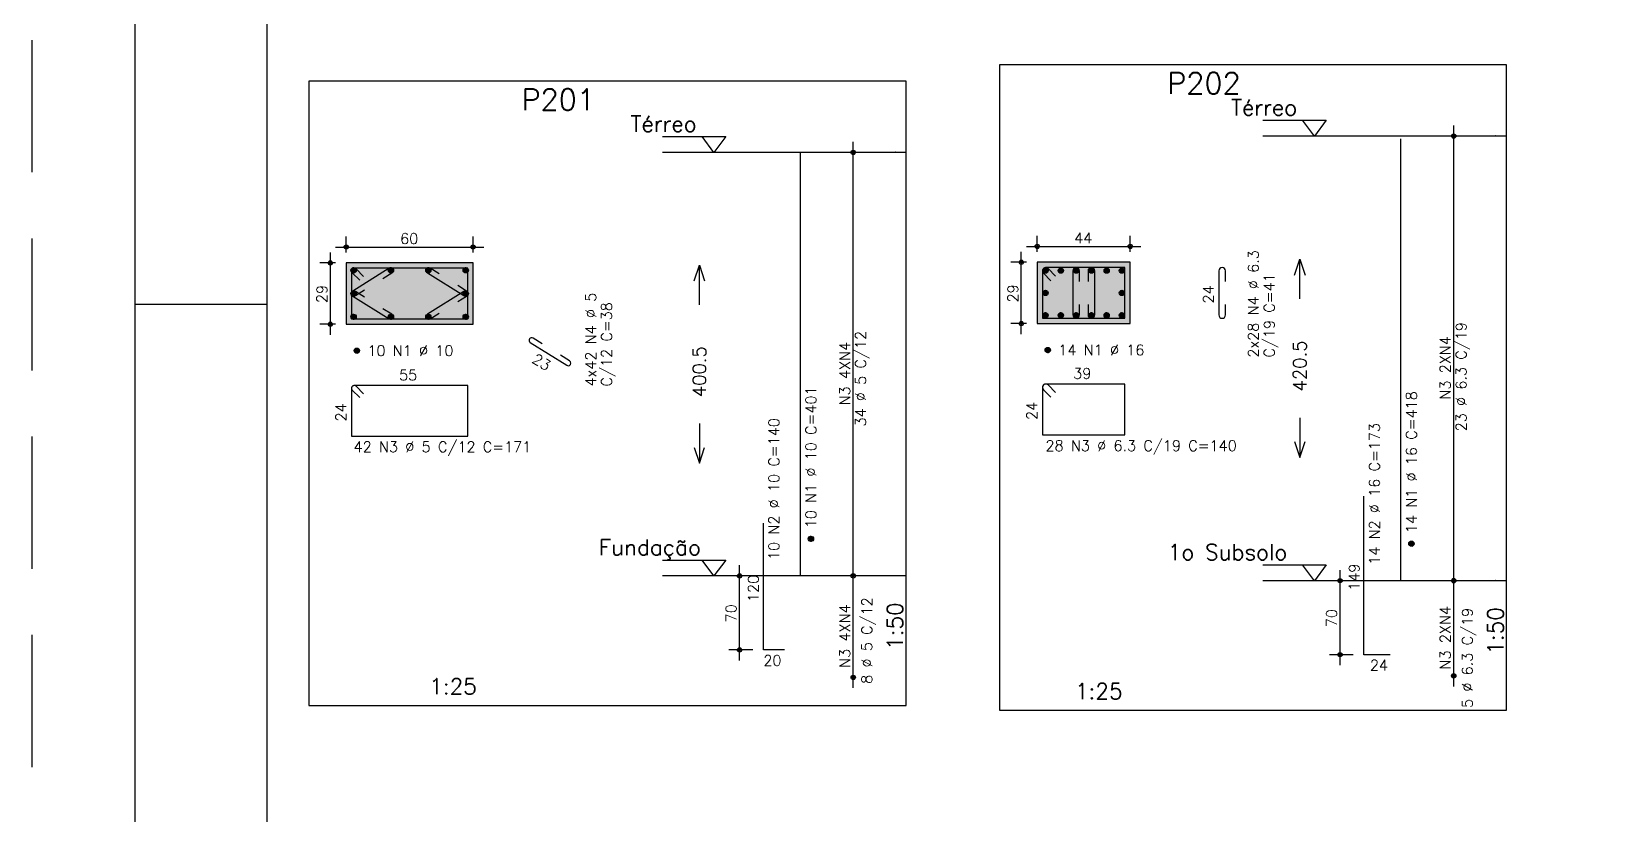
# Model space of a CAD drawing. Extents: x -1.9 to 86, y -1.2 to 61.3.
# Drawn here: x -1.95 to 28.01, y 20.41 to 35.22 of the extents above; entities that cross this region are included whole.
import ezdxf

# ---------------------------------------------------------------- set-up
doc = ezdxf.new("R2010")
doc.units = 0
doc.header["$MEASUREMENT"] = 0
doc.linetypes.add('ESTILO_TQS_0001', pattern=[0.45, 0.3, -0.15])
doc.linetypes.add('HIDDEN', pattern=[0.375, 0.25, -0.125])
doc.layers.get('0').update_dxf_attribs({"linetype": 'CONTINUOUS'})
doc.layers.get('Defpoints').update_dxf_attribs({"linetype": 'CONTINUOUS'})
for name, color, linetype in [('ARQ_FOLHA', 7, 'CONTINUOUS'), ('PENA_01', 1, 'CONTINUOUS'), ('PENA_02', 2, 'CONTINUOUS'), ('PENA_03', 3, 'CONTINUOUS'), ('PENA_04', 4, 'CONTINUOUS'), ('PENA_05', 5, 'CONTINUOUS'), ('PENA_06', 6, 'CONTINUOUS'), ('PENA_10', 253, 'CONTINUOUS')]:
    doc.layers.add(name, color=color, linetype=linetype)
doc.styles.get("Standard").update_dxf_attribs({"font": 'ROMANS.SHX'})

# ---------------------------------------------------------------- blocks, each defined once
blk = doc.blocks.new('FOLHA A1 - 841 X 594')
at = {"layer": 'ARQ_FOLHA', "color": 1}
blk.add_line((-816, 297), (-841, 297), dxfattribs=at)
for points in [[(-841, 0), (0, 0), (0, 594), (-841, 594)], [(-816, 10), (-10, 10), (-10, 584), (-816, 584)]]:
    blk.add_lwpolyline(points, close=True, dxfattribs=at)
at = {"layer": 'Defpoints', "color": 8, "linetype": 'HIDDEN', "ltscale": 100}
blk.add_lwpolyline([(-860.5, 609.5), (-860.5, -15.5), (19.5, -15.5), (19.5, 609.5)], close=True, dxfattribs=at)
blk = doc.blocks.new('*U23')
blk.add_blockref('FOLHA A1 - 841 X 594', (0, 0))

msp = doc.modelspace()

# ---------------------------------------------------------------- linework, layer by layer
at = {"layer": 'PENA_01', "linetype": 'Continuous'}
for p, q in [((24.949, 24.631), (24.949, 33.441)), ((13.59, 24.722), (13.59, 33.132)), ((4, 31.042), (4, 31.342)), ((6.4, 31.042), (6.4, 31.342)), ((17.07, 31.054), (17.07, 31.354)), ((18.83, 31.054), (18.83, 31.354)), ((3.7, 29.482), (3.7, 31.042)), ((3.8, 31.142), (6.6, 31.142)), ((16.77, 29.494), (16.77, 31.054)), ((16.87, 31.154), (19.03, 31.154)), ((3.8, 30.842), (3.5, 30.842)), ((16.87, 30.854), (16.57, 30.854)), ((3.8, 29.682), (3.5, 29.682)), ((16.87, 29.694), (16.57, 29.694)), ((11.69, 24.922), (11.24, 24.922)), ((11.44, 23.322), (11.44, 25.122)), ((13.59, 22.802), (13.59, 25.122)), ((22.799, 23.231), (22.799, 25.031)), ((24.949, 22.831), (24.949, 25.031)), ((23.049, 24.831), (22.599, 24.831)), ((11.69, 23.522), (11.24, 23.522)), ((23.049, 23.431), (22.599, 23.431))]:
    msp.add_line(p, q, dxfattribs=at)
at = {"layer": 'PENA_01', "linetype": 'ESTILO_TQS_0001'}
for points in [[(4, 29.682), (6.4, 29.682), (6.4, 30.842), (4, 30.842), (4, 29.682)], [(17.07, 29.694), (18.83, 29.694), (18.83, 30.854), (17.07, 30.854), (17.07, 29.694)]]:
    msp.add_lwpolyline(points, dxfattribs=at)
at = {"layer": 'PENA_02', "linetype": 'Continuous'}
for points in [[(21.939, 30.611), (22.039, 30.911), (22.139, 30.611)], [(22.039, 30.161), (22.039, 30.911)], [(10.58, 30.502), (10.68, 30.802), (10.78, 30.502)], [(10.68, 30.052), (10.68, 30.802)], [(22.039, 27.911), (22.039, 27.161)], [(10.68, 27.802), (10.68, 27.052)], [(10.58, 27.352), (10.68, 27.052), (10.78, 27.352)], [(21.939, 27.461), (22.039, 27.161), (22.139, 27.461)]]:
    msp.add_lwpolyline(points, dxfattribs=at)
for centre, radius in [((24.949, 33.241), 0.0416), ((24.949, 33.241), 0.0208), ((13.59, 32.932), 0.0416), ((13.59, 32.932), 0.0208), ((4, 31.142), 0.04), ((4, 31.142), 0.02), ((6.4, 31.142), 0.04), ((6.4, 31.142), 0.02), ((17.07, 31.154), 0.04), ((17.07, 31.154), 0.02), ((18.83, 31.154), 0.04), ((18.83, 31.154), 0.02), ((3.7, 30.842), 0.04), ((3.7, 30.842), 0.02), ((16.77, 30.854), 0.04), ((16.77, 30.854), 0.02), ((3.7, 29.682), 0.04), ((3.7, 29.682), 0.02), ((16.77, 29.694), 0.04), ((16.77, 29.694), 0.02), ((11.44, 24.922), 0.04), ((11.44, 24.922), 0.02), ((13.59, 24.922), 0.0416), ((13.59, 24.922), 0.0416), ((13.59, 24.922), 0.0208), ((13.59, 24.922), 0.0208), ((22.799, 24.831), 0.04), ((24.949, 24.831), 0.0416), ((24.949, 24.831), 0.0416), ((22.799, 24.831), 0.02), ((24.949, 24.831), 0.0208), ((24.949, 24.831), 0.0208), ((11.44, 23.522), 0.04), ((11.44, 23.522), 0.02), ((22.799, 23.431), 0.04), ((22.799, 23.431), 0.02), ((24.949, 23.031), 0.0416), ((13.59, 23.002), 0.0416), ((13.59, 23.002), 0.0208), ((24.949, 23.031), 0.0208)]:
    msp.add_circle(centre, radius, dxfattribs=at)
at = {"layer": 'PENA_03', "linetype": 'Continuous'}
for p, q in [((24.949, 33.241), (24.949, 33.241)), ((13.59, 32.932), (13.59, 32.932)), ((4, 30.842), (4, 30.842)), ((4, 30.842), (4, 30.842)), ((4.09, 30.695), (4.147, 30.752)), ((4.09, 30.71), (4.133, 30.752)), ((4.093, 30.684), (4.158, 30.749)), ((4.098, 30.675), (4.167, 30.744)), ((4.104, 30.667), (4.175, 30.738)), ((4.112, 30.661), (4.181, 30.73)), ((4.121, 30.656), (4.186, 30.721)), ((4.133, 30.653), (4.189, 30.71)), ((4.147, 30.653), (4.189, 30.695)), ((4.797, 30.695), (4.853, 30.752)), ((4.797, 30.71), (4.839, 30.752)), ((4.8, 30.684), (4.865, 30.749)), ((4.805, 30.675), (4.874, 30.744)), ((4.811, 30.667), (4.882, 30.738)), ((4.819, 30.661), (4.888, 30.73)), ((4.828, 30.656), (4.893, 30.721)), ((4.839, 30.653), (4.896, 30.71)), ((4.854, 30.653), (4.896, 30.695)), ((5.503, 30.695), (5.56, 30.752)), ((5.503, 30.71), (5.546, 30.752)), ((5.506, 30.684), (5.571, 30.749)), ((5.511, 30.675), (5.58, 30.744)), ((5.517, 30.667), (5.588, 30.738)), ((5.525, 30.661), (5.595, 30.73)), ((5.535, 30.656), (5.599, 30.721)), ((5.546, 30.653), (5.602, 30.71)), ((5.56, 30.653), (5.602, 30.695)), ((6.21, 30.695), (6.267, 30.752)), ((6.21, 30.71), (6.253, 30.752)), ((6.213, 30.684), (6.278, 30.749)), ((6.218, 30.675), (6.287, 30.744)), ((6.224, 30.667), (6.295, 30.738)), ((6.232, 30.661), (6.301, 30.73)), ((6.241, 30.656), (6.306, 30.721)), ((6.253, 30.653), (6.309, 30.71)), ((6.267, 30.653), (6.309, 30.695)), ((6.4, 30.842), (6.4, 30.842)), ((17.07, 30.854), (17.07, 30.854)), ((17.07, 30.854), (17.07, 30.854)), ((17.178, 30.69), (17.234, 30.746)), ((17.178, 30.704), (17.22, 30.746)), ((17.181, 30.678), (17.246, 30.743)), ((17.186, 30.669), (17.255, 30.738)), ((17.192, 30.661), (17.263, 30.732)), ((17.2, 30.655), (17.269, 30.724)), ((17.209, 30.65), (17.274, 30.715)), ((17.22, 30.647), (17.277, 30.704)), ((17.235, 30.647), (17.277, 30.69)), ((17.467, 30.69), (17.524, 30.746)), ((17.467, 30.704), (17.509, 30.746)), ((17.47, 30.678), (17.535, 30.743)), ((17.475, 30.669), (17.544, 30.738)), ((17.481, 30.661), (17.552, 30.732)), ((17.489, 30.655), (17.558, 30.724)), ((17.498, 30.65), (17.563, 30.715)), ((17.509, 30.647), (17.566, 30.704)), ((17.524, 30.647), (17.566, 30.69)), ((17.756, 30.69), (17.813, 30.746)), ((17.756, 30.704), (17.799, 30.746)), ((17.759, 30.678), (17.824, 30.743)), ((17.764, 30.669), (17.833, 30.738)), ((17.77, 30.661), (17.841, 30.732)), ((17.778, 30.655), (17.847, 30.724)), ((17.787, 30.65), (17.852, 30.715)), ((17.799, 30.647), (17.855, 30.704)), ((17.813, 30.647), (17.855, 30.69)), ((18.045, 30.69), (18.102, 30.746)), ((18.045, 30.704), (18.088, 30.746)), ((18.048, 30.678), (18.113, 30.743)), ((18.053, 30.669), (18.122, 30.738)), ((18.059, 30.661), (18.13, 30.732)), ((18.067, 30.655), (18.137, 30.724)), ((18.077, 30.65), (18.141, 30.715)), ((18.088, 30.647), (18.144, 30.704)), ((18.102, 30.647), (18.144, 30.69)), ((18.334, 30.69), (18.391, 30.746)), ((18.334, 30.704), (18.377, 30.746)), ((18.337, 30.678), (18.402, 30.743)), ((18.342, 30.669), (18.411, 30.738)), ((18.349, 30.661), (18.419, 30.732)), ((18.356, 30.655), (18.426, 30.724)), ((18.366, 30.65), (18.43, 30.715)), ((18.377, 30.647), (18.433, 30.704)), ((18.391, 30.647), (18.433, 30.69)), ((18.624, 30.69), (18.68, 30.746)), ((18.624, 30.704), (18.666, 30.746)), ((18.627, 30.678), (18.691, 30.743)), ((18.631, 30.669), (18.701, 30.738)), ((18.638, 30.661), (18.708, 30.732)), ((18.645, 30.655), (18.715, 30.724)), ((18.655, 30.65), (18.72, 30.715)), ((18.666, 30.647), (18.723, 30.704)), ((18.68, 30.647), (18.723, 30.69)), ((18.83, 30.854), (18.83, 30.854)), ((4.09, 30.255), (4.147, 30.312)), ((4.09, 30.27), (4.133, 30.312)), ((4.093, 30.244), (4.158, 30.309)), ((4.098, 30.235), (4.167, 30.304)), ((4.104, 30.227), (4.175, 30.298)), ((4.112, 30.221), (4.181, 30.29)), ((4.121, 30.216), (4.186, 30.281)), ((4.133, 30.213), (4.189, 30.27)), ((4.147, 30.213), (4.189, 30.255)), ((6.21, 30.255), (6.267, 30.312)), ((6.21, 30.27), (6.253, 30.312)), ((6.213, 30.244), (6.278, 30.309)), ((6.218, 30.235), (6.287, 30.304)), ((6.224, 30.227), (6.295, 30.298)), ((6.232, 30.221), (6.301, 30.29)), ((6.241, 30.216), (6.306, 30.281)), ((6.253, 30.213), (6.309, 30.27)), ((6.267, 30.213), (6.309, 30.255)), ((17.178, 30.267), (17.234, 30.323)), ((17.178, 30.281), (17.22, 30.323)), ((17.181, 30.256), (17.246, 30.32)), ((17.186, 30.246), (17.255, 30.316)), ((17.192, 30.238), (17.263, 30.309)), ((17.2, 30.232), (17.269, 30.301)), ((17.209, 30.227), (17.274, 30.292)), ((17.22, 30.224), (17.277, 30.281)), ((17.235, 30.224), (17.277, 30.267)), ((18.624, 30.267), (18.68, 30.323)), ((18.624, 30.281), (18.666, 30.323)), ((18.627, 30.256), (18.691, 30.32)), ((18.631, 30.246), (18.701, 30.316)), ((18.638, 30.238), (18.708, 30.309)), ((18.645, 30.232), (18.715, 30.301)), ((18.655, 30.227), (18.72, 30.292)), ((18.666, 30.224), (18.723, 30.281)), ((18.68, 30.224), (18.723, 30.267)), ((4, 29.682), (4, 29.682)), ((4.09, 29.815), (4.147, 29.872)), ((4.09, 29.83), (4.133, 29.872)), ((4.093, 29.804), (4.158, 29.869)), ((4.098, 29.795), (4.167, 29.864)), ((4.104, 29.787), (4.175, 29.858)), ((4.112, 29.781), (4.181, 29.85)), ((4.121, 29.776), (4.186, 29.841)), ((4.133, 29.773), (4.189, 29.83)), ((4.147, 29.773), (4.189, 29.815)), ((4.797, 29.815), (4.853, 29.872)), ((4.797, 29.83), (4.839, 29.872)), ((4.8, 29.804), (4.865, 29.869)), ((4.805, 29.795), (4.874, 29.864)), ((4.811, 29.787), (4.882, 29.858)), ((4.819, 29.781), (4.888, 29.85)), ((4.828, 29.776), (4.893, 29.841)), ((4.839, 29.773), (4.896, 29.83)), ((4.854, 29.773), (4.896, 29.815)), ((5.503, 29.815), (5.56, 29.872)), ((5.503, 29.83), (5.546, 29.872)), ((5.506, 29.804), (5.571, 29.869)), ((5.511, 29.795), (5.58, 29.864)), ((5.517, 29.787), (5.588, 29.858)), ((5.525, 29.781), (5.595, 29.85)), ((5.535, 29.776), (5.599, 29.841)), ((5.546, 29.773), (5.602, 29.83)), ((5.56, 29.773), (5.602, 29.815)), ((6.21, 29.815), (6.267, 29.872)), ((6.21, 29.83), (6.253, 29.872)), ((6.213, 29.804), (6.278, 29.869)), ((6.218, 29.795), (6.287, 29.864)), ((6.224, 29.787), (6.295, 29.858)), ((6.232, 29.781), (6.301, 29.85)), ((6.241, 29.776), (6.306, 29.841)), ((6.253, 29.773), (6.309, 29.83)), ((6.267, 29.773), (6.309, 29.815)), ((17.07, 29.694), (17.07, 29.694)), ((17.178, 29.844), (17.234, 29.901)), ((17.178, 29.858), (17.22, 29.901)), ((17.181, 29.833), (17.246, 29.898)), ((17.186, 29.823), (17.255, 29.893)), ((17.192, 29.816), (17.263, 29.886)), ((17.2, 29.809), (17.269, 29.879)), ((17.209, 29.805), (17.274, 29.869)), ((17.22, 29.802), (17.277, 29.858)), ((17.235, 29.802), (17.277, 29.844)), ((17.467, 29.844), (17.524, 29.901)), ((17.467, 29.858), (17.509, 29.901)), ((17.47, 29.833), (17.535, 29.898)), ((17.475, 29.823), (17.544, 29.893)), ((17.481, 29.816), (17.552, 29.886)), ((17.489, 29.809), (17.558, 29.879)), ((17.498, 29.805), (17.563, 29.869)), ((17.509, 29.802), (17.566, 29.858)), ((17.524, 29.802), (17.566, 29.844)), ((17.756, 29.844), (17.813, 29.901)), ((17.756, 29.858), (17.799, 29.901)), ((17.759, 29.833), (17.824, 29.898)), ((17.764, 29.823), (17.833, 29.893)), ((17.77, 29.816), (17.841, 29.886)), ((17.778, 29.809), (17.847, 29.879)), ((17.787, 29.805), (17.852, 29.869)), ((17.799, 29.802), (17.855, 29.858)), ((17.813, 29.802), (17.855, 29.844)), ((18.045, 29.844), (18.102, 29.901)), ((18.045, 29.858), (18.088, 29.901)), ((18.048, 29.833), (18.113, 29.898)), ((18.053, 29.823), (18.122, 29.893)), ((18.059, 29.816), (18.13, 29.886)), ((18.067, 29.809), (18.137, 29.879)), ((18.077, 29.805), (18.141, 29.869)), ((18.088, 29.802), (18.144, 29.858)), ((18.102, 29.802), (18.144, 29.844)), ((18.334, 29.844), (18.391, 29.901)), ((18.334, 29.858), (18.377, 29.901)), ((18.337, 29.833), (18.402, 29.898)), ((18.342, 29.823), (18.411, 29.893)), ((18.349, 29.816), (18.419, 29.886)), ((18.356, 29.809), (18.426, 29.879)), ((18.366, 29.805), (18.43, 29.869)), ((18.377, 29.802), (18.433, 29.858)), ((18.391, 29.802), (18.433, 29.844)), ((18.624, 29.844), (18.68, 29.901)), ((18.624, 29.858), (18.666, 29.901)), ((18.627, 29.833), (18.691, 29.898)), ((18.631, 29.823), (18.701, 29.893)), ((18.638, 29.816), (18.708, 29.886)), ((18.645, 29.809), (18.715, 29.879)), ((18.655, 29.805), (18.72, 29.869)), ((18.666, 29.802), (18.723, 29.858)), ((18.68, 29.802), (18.723, 29.844)), ((4.15, 29.175), (4.207, 29.232)), ((4.15, 29.19), (4.193, 29.232)), ((4.153, 29.164), (4.218, 29.229)), ((4.158, 29.155), (4.227, 29.224)), ((4.164, 29.147), (4.235, 29.218)), ((4.172, 29.141), (4.241, 29.21)), ((4.181, 29.136), (4.246, 29.201)), ((4.193, 29.133), (4.249, 29.19)), ((4.207, 29.133), (4.249, 29.175)), ((17.221, 29.187), (17.277, 29.243)), ((17.221, 29.201), (17.263, 29.243)), ((17.224, 29.176), (17.289, 29.24)), ((17.229, 29.166), (17.298, 29.236)), ((17.235, 29.158), (17.306, 29.229)), ((17.243, 29.152), (17.312, 29.221)), ((17.252, 29.147), (17.317, 29.212)), ((17.263, 29.144), (17.32, 29.201)), ((17.277, 29.144), (17.32, 29.187)), ((12.74, 25.615), (12.797, 25.672)), ((12.74, 25.63), (12.783, 25.672)), ((12.743, 25.604), (12.808, 25.669)), ((12.748, 25.595), (12.817, 25.664)), ((12.754, 25.587), (12.825, 25.658)), ((12.762, 25.581), (12.831, 25.65)), ((12.771, 25.576), (12.836, 25.641)), ((12.783, 25.573), (12.839, 25.63)), ((12.797, 25.573), (12.839, 25.615)), ((24.1, 25.524), (24.156, 25.581)), ((24.1, 25.538), (24.142, 25.581)), ((24.103, 25.513), (24.168, 25.578)), ((24.108, 25.503), (24.177, 25.573)), ((24.114, 25.496), (24.185, 25.566)), ((24.122, 25.489), (24.191, 25.559)), ((24.131, 25.485), (24.196, 25.549)), ((24.142, 25.482), (24.199, 25.538)), ((24.156, 25.482), (24.199, 25.524)), ((11.89, 24.922), (11.89, 24.922)), ((13.59, 24.922), (13.59, 24.922)), ((13.59, 24.922), (13.59, 24.922)), ((23.249, 24.831), (23.249, 24.831)), ((24.949, 24.831), (24.949, 24.831)), ((24.949, 24.831), (24.949, 24.831)), ((11.89, 23.522), (11.89, 23.522)), ((23.249, 23.431), (23.249, 23.431)), ((13.59, 23.002), (13.59, 23.002)), ((24.949, 23.031), (24.949, 23.031))]:
    msp.add_line(p, q, dxfattribs=at)
for points in [[(16.36, 22.381), (25.949, 22.381), (25.949, 34.591), (16.36, 34.591), (16.36, 22.381)], [(3.29, 22.472), (14.59, 22.472), (14.59, 34.282), (3.29, 34.282), (3.29, 22.472)], [(21.339, 33.541), (22.539, 33.541), (22.314, 33.241), (22.089, 33.541)], [(9.98, 33.232), (11.18, 33.232), (10.955, 32.932), (10.73, 33.232)], [(25.949, 33.241), (21.339, 33.241)], [(14.59, 32.932), (9.98, 32.932)], [(4, 29.682), (6.4, 29.682), (6.4, 30.842), (4, 30.842), (4, 29.682)], [(17.07, 29.694), (18.83, 29.694), (18.83, 30.854), (17.07, 30.854), (17.07, 29.694)], [(9.98, 25.222), (11.18, 25.222), (10.955, 24.922), (10.73, 25.222)], [(14.59, 24.922), (9.98, 24.922)], [(21.339, 25.131), (22.539, 25.131), (22.314, 24.831), (22.089, 25.131)], [(25.949, 24.831), (21.339, 24.831)]]:
    msp.add_lwpolyline(points, dxfattribs=at)
for centre in [(4.14, 30.702), (4.846, 30.702), (5.553, 30.702), (6.26, 30.702), (17.227, 30.697), (17.517, 30.697), (17.806, 30.697), (18.095, 30.697), (18.384, 30.697), (18.673, 30.697), (4.14, 30.262), (6.26, 30.262), (17.227, 30.274), (18.673, 30.274), (4.14, 29.822), (4.846, 29.822), (5.553, 29.822), (6.26, 29.822), (17.227, 29.851), (17.517, 29.851), (17.806, 29.851), (18.095, 29.851), (18.384, 29.851), (18.673, 29.851), (4.2, 29.182), (17.27, 29.194), (12.79, 25.622), (24.149, 25.531)]:
    msp.add_circle(centre, 0.05, dxfattribs=at)
for points in [[(4.19, 30.702), (4.115, 30.746), (4.093, 30.72)], [(4.19, 30.702), (4.093, 30.72), (4.093, 30.685)], [(4.19, 30.702), (4.093, 30.685), (4.115, 30.659)], [(4.19, 30.702), (4.148, 30.752), (4.115, 30.746)], [(4.19, 30.702), (4.115, 30.659), (4.148, 30.653)], [(4.19, 30.702), (4.178, 30.735), (4.148, 30.752)], [(4.19, 30.702), (4.148, 30.653), (4.178, 30.67)], [(4.19, 30.702), (4.178, 30.67), (4.19, 30.702)], [(4.896, 30.702), (4.821, 30.746), (4.799, 30.72)], [(4.896, 30.702), (4.799, 30.72), (4.799, 30.685)], [(4.896, 30.702), (4.799, 30.685), (4.821, 30.659)], [(4.896, 30.702), (4.855, 30.752), (4.821, 30.746)], [(4.896, 30.702), (4.821, 30.659), (4.855, 30.653)], [(4.896, 30.702), (4.885, 30.735), (4.855, 30.752)], [(4.896, 30.702), (4.855, 30.653), (4.885, 30.67)], [(4.896, 30.702), (4.885, 30.67), (4.896, 30.702)], [(5.603, 30.702), (5.528, 30.746), (5.506, 30.72)], [(5.603, 30.702), (5.506, 30.72), (5.506, 30.685)], [(5.603, 30.702), (5.506, 30.685), (5.528, 30.659)], [(5.603, 30.702), (5.561, 30.752), (5.528, 30.746)], [(5.603, 30.702), (5.528, 30.659), (5.561, 30.653)], [(5.603, 30.702), (5.591, 30.735), (5.561, 30.752)], [(5.603, 30.702), (5.561, 30.653), (5.591, 30.67)], [(5.603, 30.702), (5.591, 30.67), (5.603, 30.702)], [(6.31, 30.702), (6.235, 30.746), (6.213, 30.72)], [(6.31, 30.702), (6.213, 30.72), (6.213, 30.685)], [(6.31, 30.702), (6.213, 30.685), (6.235, 30.659)], [(6.31, 30.702), (6.268, 30.752), (6.235, 30.746)], [(6.31, 30.702), (6.235, 30.659), (6.268, 30.653)], [(6.31, 30.702), (6.298, 30.735), (6.268, 30.752)], [(6.31, 30.702), (6.268, 30.653), (6.298, 30.67)], [(6.31, 30.702), (6.298, 30.67), (6.31, 30.702)], [(17.277, 30.697), (17.202, 30.74), (17.18, 30.714)], [(17.277, 30.697), (17.18, 30.714), (17.18, 30.68)], [(17.277, 30.697), (17.18, 30.68), (17.202, 30.653)], [(17.277, 30.697), (17.236, 30.746), (17.202, 30.74)], [(17.277, 30.697), (17.202, 30.653), (17.236, 30.647)], [(17.277, 30.697), (17.266, 30.729), (17.236, 30.746)], [(17.277, 30.697), (17.236, 30.647), (17.266, 30.664)], [(17.277, 30.697), (17.266, 30.664), (17.277, 30.697)], [(17.567, 30.697), (17.492, 30.74), (17.47, 30.714)], [(17.567, 30.697), (17.47, 30.714), (17.47, 30.68)], [(17.567, 30.697), (17.47, 30.68), (17.492, 30.653)], [(17.567, 30.697), (17.525, 30.746), (17.492, 30.74)], [(17.567, 30.697), (17.492, 30.653), (17.525, 30.647)], [(17.567, 30.697), (17.555, 30.729), (17.525, 30.746)], [(17.567, 30.697), (17.525, 30.647), (17.555, 30.664)], [(17.567, 30.697), (17.555, 30.664), (17.567, 30.697)], [(17.856, 30.697), (17.781, 30.74), (17.759, 30.714)], [(17.856, 30.697), (17.759, 30.714), (17.759, 30.68)], [(17.856, 30.697), (17.759, 30.68), (17.781, 30.653)], [(17.856, 30.697), (17.814, 30.746), (17.781, 30.74)], [(17.856, 30.697), (17.781, 30.653), (17.814, 30.647)], [(17.856, 30.697), (17.844, 30.729), (17.814, 30.746)], [(17.856, 30.697), (17.814, 30.647), (17.844, 30.664)], [(17.856, 30.697), (17.844, 30.664), (17.856, 30.697)], [(18.145, 30.697), (18.07, 30.74), (18.048, 30.714)], [(18.145, 30.697), (18.048, 30.714), (18.048, 30.68)], [(18.145, 30.697), (18.048, 30.68), (18.07, 30.653)], [(18.145, 30.697), (18.103, 30.746), (18.07, 30.74)], [(18.145, 30.697), (18.07, 30.653), (18.103, 30.647)], [(18.145, 30.697), (18.133, 30.729), (18.103, 30.746)], [(18.145, 30.697), (18.103, 30.647), (18.133, 30.664)], [(18.145, 30.697), (18.133, 30.664), (18.145, 30.697)], [(18.434, 30.697), (18.359, 30.74), (18.337, 30.714)], [(18.434, 30.697), (18.337, 30.714), (18.337, 30.68)], [(18.434, 30.697), (18.337, 30.68), (18.359, 30.653)], [(18.434, 30.697), (18.393, 30.746), (18.359, 30.74)], [(18.434, 30.697), (18.359, 30.653), (18.393, 30.647)], [(18.434, 30.697), (18.422, 30.729), (18.393, 30.746)], [(18.434, 30.697), (18.393, 30.647), (18.422, 30.664)], [(18.434, 30.697), (18.422, 30.664), (18.434, 30.697)], [(18.723, 30.697), (18.648, 30.74), (18.626, 30.714)], [(18.723, 30.697), (18.626, 30.714), (18.626, 30.68)], [(18.723, 30.697), (18.626, 30.68), (18.648, 30.653)], [(18.723, 30.697), (18.682, 30.746), (18.648, 30.74)], [(18.723, 30.697), (18.648, 30.653), (18.682, 30.647)], [(18.723, 30.697), (18.711, 30.729), (18.682, 30.746)], [(18.723, 30.697), (18.682, 30.647), (18.711, 30.664)], [(18.723, 30.697), (18.711, 30.664), (18.723, 30.697)], [(4.19, 30.262), (4.115, 30.306), (4.093, 30.28)], [(4.19, 30.262), (4.093, 30.28), (4.093, 30.245)], [(4.19, 30.262), (4.093, 30.245), (4.115, 30.219)], [(4.19, 30.262), (4.148, 30.312), (4.115, 30.306)], [(4.19, 30.262), (4.115, 30.219), (4.148, 30.213)], [(4.19, 30.262), (4.178, 30.295), (4.148, 30.312)], [(4.19, 30.262), (4.148, 30.213), (4.178, 30.23)], [(4.19, 30.262), (4.178, 30.23), (4.19, 30.262)], [(6.31, 30.262), (6.235, 30.306), (6.213, 30.28)], [(6.31, 30.262), (6.213, 30.28), (6.213, 30.245)], [(6.31, 30.262), (6.213, 30.245), (6.235, 30.219)], [(6.31, 30.262), (6.268, 30.312), (6.235, 30.306)], [(6.31, 30.262), (6.235, 30.219), (6.268, 30.213)], [(6.31, 30.262), (6.298, 30.295), (6.268, 30.312)], [(6.31, 30.262), (6.268, 30.213), (6.298, 30.23)], [(6.31, 30.262), (6.298, 30.23), (6.31, 30.262)], [(17.277, 30.274), (17.202, 30.317), (17.18, 30.291)], [(17.277, 30.274), (17.18, 30.291), (17.18, 30.257)], [(17.277, 30.274), (17.18, 30.257), (17.202, 30.231)], [(17.277, 30.274), (17.236, 30.323), (17.202, 30.317)], [(17.277, 30.274), (17.202, 30.231), (17.236, 30.225)], [(17.277, 30.274), (17.266, 30.306), (17.236, 30.323)], [(17.277, 30.274), (17.236, 30.225), (17.266, 30.242)], [(17.277, 30.274), (17.266, 30.242), (17.277, 30.274)], [(18.723, 30.274), (18.648, 30.317), (18.626, 30.291)], [(18.723, 30.274), (18.626, 30.291), (18.626, 30.257)], [(18.723, 30.274), (18.626, 30.257), (18.648, 30.231)], [(18.723, 30.274), (18.682, 30.323), (18.648, 30.317)], [(18.723, 30.274), (18.648, 30.231), (18.682, 30.225)], [(18.723, 30.274), (18.711, 30.306), (18.682, 30.323)], [(18.723, 30.274), (18.682, 30.225), (18.711, 30.242)], [(18.723, 30.274), (18.711, 30.242), (18.723, 30.274)], [(4.19, 29.822), (4.115, 29.866), (4.093, 29.84)], [(4.19, 29.822), (4.093, 29.84), (4.093, 29.805)], [(4.19, 29.822), (4.093, 29.805), (4.115, 29.779)], [(4.19, 29.822), (4.148, 29.872), (4.115, 29.866)], [(4.19, 29.822), (4.115, 29.779), (4.148, 29.773)], [(4.19, 29.822), (4.178, 29.855), (4.148, 29.872)], [(4.19, 29.822), (4.148, 29.773), (4.178, 29.79)], [(4.19, 29.822), (4.178, 29.79), (4.19, 29.822)], [(4.896, 29.822), (4.821, 29.866), (4.799, 29.84)], [(4.896, 29.822), (4.799, 29.84), (4.799, 29.805)], [(4.896, 29.822), (4.799, 29.805), (4.821, 29.779)], [(4.896, 29.822), (4.855, 29.872), (4.821, 29.866)], [(4.896, 29.822), (4.821, 29.779), (4.855, 29.773)], [(4.896, 29.822), (4.885, 29.855), (4.855, 29.872)], [(4.896, 29.822), (4.855, 29.773), (4.885, 29.79)], [(4.896, 29.822), (4.885, 29.79), (4.896, 29.822)], [(5.603, 29.822), (5.528, 29.866), (5.506, 29.84)], [(5.603, 29.822), (5.506, 29.84), (5.506, 29.805)], [(5.603, 29.822), (5.506, 29.805), (5.528, 29.779)], [(5.603, 29.822), (5.561, 29.872), (5.528, 29.866)], [(5.603, 29.822), (5.528, 29.779), (5.561, 29.773)], [(5.603, 29.822), (5.591, 29.855), (5.561, 29.872)], [(5.603, 29.822), (5.561, 29.773), (5.591, 29.79)], [(5.603, 29.822), (5.591, 29.79), (5.603, 29.822)], [(6.31, 29.822), (6.235, 29.866), (6.213, 29.84)], [(6.31, 29.822), (6.213, 29.84), (6.213, 29.805)], [(6.31, 29.822), (6.213, 29.805), (6.235, 29.779)], [(6.31, 29.822), (6.268, 29.872), (6.235, 29.866)], [(6.31, 29.822), (6.235, 29.779), (6.268, 29.773)], [(6.31, 29.822), (6.298, 29.855), (6.268, 29.872)], [(6.31, 29.822), (6.268, 29.773), (6.298, 29.79)], [(6.31, 29.822), (6.298, 29.79), (6.31, 29.822)], [(17.277, 29.851), (17.202, 29.894), (17.18, 29.868)], [(17.277, 29.851), (17.18, 29.868), (17.18, 29.834)], [(17.277, 29.851), (17.18, 29.834), (17.202, 29.808)], [(17.277, 29.851), (17.236, 29.9), (17.202, 29.894)], [(17.277, 29.851), (17.202, 29.808), (17.236, 29.802)], [(17.277, 29.851), (17.266, 29.883), (17.236, 29.9)], [(17.277, 29.851), (17.236, 29.802), (17.266, 29.819)], [(17.277, 29.851), (17.266, 29.819), (17.277, 29.851)], [(17.567, 29.851), (17.492, 29.894), (17.47, 29.868)], [(17.567, 29.851), (17.47, 29.868), (17.47, 29.834)], [(17.567, 29.851), (17.47, 29.834), (17.492, 29.808)], [(17.567, 29.851), (17.525, 29.9), (17.492, 29.894)], [(17.567, 29.851), (17.492, 29.808), (17.525, 29.802)], [(17.567, 29.851), (17.555, 29.883), (17.525, 29.9)], [(17.567, 29.851), (17.525, 29.802), (17.555, 29.819)], [(17.567, 29.851), (17.555, 29.819), (17.567, 29.851)], [(17.856, 29.851), (17.781, 29.894), (17.759, 29.868)], [(17.856, 29.851), (17.759, 29.868), (17.759, 29.834)], [(17.856, 29.851), (17.759, 29.834), (17.781, 29.808)], [(17.856, 29.851), (17.814, 29.9), (17.781, 29.894)], [(17.856, 29.851), (17.781, 29.808), (17.814, 29.802)], [(17.856, 29.851), (17.844, 29.883), (17.814, 29.9)], [(17.856, 29.851), (17.814, 29.802), (17.844, 29.819)], [(17.856, 29.851), (17.844, 29.819), (17.856, 29.851)], [(18.145, 29.851), (18.07, 29.894), (18.048, 29.868)], [(18.145, 29.851), (18.048, 29.868), (18.048, 29.834)], [(18.145, 29.851), (18.048, 29.834), (18.07, 29.808)], [(18.145, 29.851), (18.103, 29.9), (18.07, 29.894)], [(18.145, 29.851), (18.07, 29.808), (18.103, 29.802)], [(18.145, 29.851), (18.133, 29.883), (18.103, 29.9)], [(18.145, 29.851), (18.103, 29.802), (18.133, 29.819)], [(18.145, 29.851), (18.133, 29.819), (18.145, 29.851)], [(18.434, 29.851), (18.359, 29.894), (18.337, 29.868)], [(18.434, 29.851), (18.337, 29.868), (18.337, 29.834)], [(18.434, 29.851), (18.337, 29.834), (18.359, 29.808)], [(18.434, 29.851), (18.393, 29.9), (18.359, 29.894)], [(18.434, 29.851), (18.359, 29.808), (18.393, 29.802)], [(18.434, 29.851), (18.422, 29.883), (18.393, 29.9)], [(18.434, 29.851), (18.393, 29.802), (18.422, 29.819)], [(18.434, 29.851), (18.422, 29.819), (18.434, 29.851)], [(18.723, 29.851), (18.648, 29.894), (18.626, 29.868)], [(18.723, 29.851), (18.626, 29.868), (18.626, 29.834)], [(18.723, 29.851), (18.626, 29.834), (18.648, 29.808)], [(18.723, 29.851), (18.682, 29.9), (18.648, 29.894)], [(18.723, 29.851), (18.648, 29.808), (18.682, 29.802)], [(18.723, 29.851), (18.711, 29.883), (18.682, 29.9)], [(18.723, 29.851), (18.682, 29.802), (18.711, 29.819)], [(18.723, 29.851), (18.711, 29.819), (18.723, 29.851)], [(4.25, 29.182), (4.175, 29.226), (4.153, 29.2)], [(4.25, 29.182), (4.153, 29.2), (4.153, 29.165)], [(4.25, 29.182), (4.153, 29.165), (4.175, 29.139)], [(4.25, 29.182), (4.208, 29.232), (4.175, 29.226)], [(4.25, 29.182), (4.175, 29.139), (4.208, 29.133)], [(4.25, 29.182), (4.238, 29.215), (4.208, 29.232)], [(4.25, 29.182), (4.208, 29.133), (4.238, 29.15)], [(4.25, 29.182), (4.238, 29.15), (4.25, 29.182)], [(17.32, 29.194), (17.245, 29.237), (17.223, 29.211)], [(17.32, 29.194), (17.223, 29.211), (17.223, 29.177)], [(17.32, 29.194), (17.223, 29.177), (17.245, 29.151)], [(17.32, 29.194), (17.279, 29.243), (17.245, 29.237)], [(17.32, 29.194), (17.245, 29.151), (17.279, 29.145)], [(17.32, 29.194), (17.309, 29.226), (17.279, 29.243)], [(17.32, 29.194), (17.279, 29.145), (17.309, 29.162)], [(17.32, 29.194), (17.309, 29.162), (17.32, 29.194)], [(12.84, 25.622), (12.765, 25.666), (12.743, 25.64)], [(12.84, 25.622), (12.743, 25.64), (12.743, 25.605)], [(12.84, 25.622), (12.743, 25.605), (12.765, 25.579)], [(12.84, 25.622), (12.798, 25.672), (12.765, 25.666)], [(12.84, 25.622), (12.765, 25.579), (12.798, 25.573)], [(12.84, 25.622), (12.828, 25.655), (12.798, 25.672)], [(12.84, 25.622), (12.798, 25.573), (12.828, 25.59)], [(12.84, 25.622), (12.828, 25.59), (12.84, 25.622)], [(24.199, 25.531), (24.124, 25.574), (24.102, 25.548)], [(24.199, 25.531), (24.102, 25.548), (24.102, 25.514)], [(24.199, 25.531), (24.102, 25.514), (24.124, 25.488)], [(24.199, 25.531), (24.158, 25.58), (24.124, 25.574)], [(24.199, 25.531), (24.124, 25.488), (24.158, 25.482)], [(24.199, 25.531), (24.188, 25.563), (24.158, 25.58)], [(24.199, 25.531), (24.158, 25.482), (24.188, 25.499)], [(24.199, 25.531), (24.188, 25.499), (24.199, 25.531)]]:
    msp.add_solid(points, dxfattribs=at)
at = {"layer": 'PENA_04', "linetype": 'Continuous'}
for p, q in [((4.1, 30.692), (4.1, 29.782)), ((4.114, 30.657), (4.256, 30.516)), ((4.811, 30.74), (4.122, 30.31)), ((6.3, 30.742), (4.15, 30.742)), ((4.326, 30.586), (4.185, 30.728)), ((4.695, 30.549), (4.864, 30.655)), ((5.535, 30.655), (6.225, 30.225)), ((5.758, 30.634), (5.588, 30.74)), ((6.3, 29.782), (6.3, 30.742)), ((17.17, 30.691), (17.17, 29.794)), ((17.189, 30.646), (17.33, 30.505)), ((18.73, 30.754), (17.233, 30.754)), ((17.419, 30.594), (17.278, 30.735)), ((17.743, 30.691), (17.743, 29.857)), ((17.869, 30.491), (17.869, 30.691)), ((18.032, 30.691), (18.032, 30.491)), ((18.158, 29.857), (18.158, 30.691)), ((18.73, 29.794), (18.73, 30.754)), ((4.175, 30.225), (4.344, 30.331)), ((4.344, 30.194), (4.175, 30.3)), ((6.225, 30.3), (5.535, 29.87)), ((6.278, 30.31), (6.108, 30.416)), ((4.122, 30.215), (4.811, 29.785)), ((4.864, 29.87), (4.695, 29.976)), ((6.108, 30.109), (6.278, 30.215)), ((17.869, 29.857), (17.869, 30.057)), ((18.032, 30.057), (18.032, 29.857)), ((4.1, 29.782), (6.3, 29.782)), ((5.588, 29.785), (5.758, 29.891)), ((17.17, 29.794), (18.73, 29.794))]:
    msp.add_line(p, q, dxfattribs=at)
for centre, radius, start, end in [((4.15, 30.692), 0.05, 45, 180), ((4.15, 30.692), 0.05, 90, 225), ((4.838, 30.697), 0.05, 301.9033, 121.9033), ((5.561, 30.697), 0.05, 58.0967, 238.0967), ((17.233, 30.691), 0.063, 45, 180), ((17.233, 30.691), 0.063, 90, 225), ((17.806, 30.691), 0.063, 0, 180), ((18.095, 30.691), 0.063, 0, 180), ((4.148, 30.268), 0.05, 121.9033, 301.9033), ((4.148, 30.257), 0.05, 58.0967, 238.0967), ((6.251, 30.268), 0.05, 238.0967, 58.0967), ((6.251, 30.257), 0.05, 301.9033, 121.9033), ((4.838, 29.828), 0.05, 238.0967, 58.0967), ((5.561, 29.828), 0.05, 121.9033, 301.9033), ((17.806, 29.857), 0.063, 180, 0), ((18.095, 29.857), 0.063, 180, 0)]:
    msp.add_arc(centre, radius, start, end, dxfattribs=at)
at = {"layer": 'PENA_05', "linetype": 'Continuous'}
for p, q in [((23.949, 24.831), (23.949, 33.191)), ((12.59, 24.922), (12.59, 32.942)), ((20.507, 30.691), (20.507, 29.857)), ((20.633, 30.491), (20.633, 30.691)), ((20.633, 29.857), (20.633, 30.057)), ((7.704, 29.314), (7.535, 29.42)), ((7.482, 29.335), (8.171, 28.905)), ((8.224, 28.99), (8.055, 29.096)), ((4.1, 28.472), (4.1, 27.562)), ((6.3, 28.522), (4.15, 28.522)), ((4.326, 28.366), (4.185, 28.508)), ((6.3, 27.562), (6.3, 28.522)), ((17.17, 28.488), (17.17, 27.591)), ((18.73, 28.551), (17.233, 28.551)), ((17.419, 28.391), (17.278, 28.533)), ((18.73, 27.591), (18.73, 28.551)), ((4.114, 28.437), (4.256, 28.296)), ((17.189, 28.443), (17.33, 28.302)), ((4.1, 27.562), (6.3, 27.562)), ((17.17, 27.591), (18.73, 27.591)), ((23.249, 23.431), (23.249, 26.431)), ((11.89, 23.522), (11.89, 25.922)), ((12.29, 23.522), (11.89, 23.522)), ((23.749, 23.431), (23.249, 23.431))]:
    msp.add_line(p, q, dxfattribs=at)
for centre, radius, start, end in [((20.57, 30.691), 0.063, 0, 180), ((20.57, 29.857), 0.063, 180, 0), ((7.508, 29.377), 0.05, 58.0967, 238.0967), ((8.198, 28.948), 0.05, 238.0967, 58.0967), ((4.15, 28.472), 0.05, 45, 180), ((4.15, 28.472), 0.05, 90, 225), ((17.233, 28.488), 0.063, 45, 180), ((17.233, 28.488), 0.063, 90, 225)]:
    msp.add_arc(centre, radius, start, end, dxfattribs=at)
at = {"layer": 'PENA_10', "linetype": 'Continuous'}
for points in [[(4, 29.682), (6.4, 29.682), (6.4, 30.842)], [(4, 29.682), (6.4, 30.842), (4, 30.842)], [(4, 29.682), (4, 30.842), (4, 29.682)], [(17.07, 29.694), (18.83, 29.694), (18.83, 30.854)], [(17.07, 29.694), (18.83, 30.854), (17.07, 30.854)], [(17.07, 29.694), (17.07, 30.854), (17.07, 29.694)]]:
    msp.add_solid(points, dxfattribs=at)

# ---------------------------------------------------------------- block references
at = {"xscale": 0.09999999999999938, "yscale": 0.09999999999999938, "zscale": 0.09999999999999938}
msp.add_blockref('*U23', (84.1, 0.356), dxfattribs=at)

# ---------------------------------------------------------------- texts
at = {"layer": 'PENA_02', "linetype": 'Continuous'}
for s, height, p in [('400.5', 0.25, (10.805, 28.302)), ('420.5', 0.25, (22.164, 28.411)), ('1:50', 0.3, (14.53, 23.522)), ('1:50', 0.3, (25.889, 23.431))]:
    msp.add_text(s, height=height, rotation=90, dxfattribs=at).set_placement(p)
for p in [(5.57, 22.682), (17.785, 22.591)]:
    msp.add_text('1:25', height=0.3, dxfattribs=at).set_placement(p)
at = {"layer": 'PENA_03', "linetype": 'Continuous'}
for s, height, p in [('Térreo', 0.3, (20.739, 33.631)), ('Térreo', 0.3, (9.38, 33.322)), ('3', 0.01, (25.739, 33.241)), ('3', 0.01, (14.38, 32.932)), ('60', 0.2, (5.02, 31.202)), ('44', 0.2, (17.77, 31.214)), ('10 N1 %%c 10', 0.2, (4.4, 29.082)), ('14 N1 %%c 16', 0.2, (17.47, 29.094)), ('55', 0.2, (5, 28.622)), ('39', 0.2, (17.75, 28.651)), ('42 N3 %%c 5 C/12 C=171', 0.2, (4.14, 27.262)), ('28 N3 %%c 6.3 C/19 C=140', 0.2, (17.227, 27.284)), ('Fundação', 0.3, (8.78, 25.312)), ('1o Subsolo', 0.3, (19.539, 25.221)), ('2', 0.01, (14.38, 24.922)), ('2', 0.01, (25.739, 24.831)), ('20', 0.2, (11.89, 23.222)), ('24', 0.2, (23.363, 23.131))]:
    msp.add_text(s, height=height, dxfattribs=at).set_placement(p)
for s, rotation, p in [('2x28 N4 %%c 6.3', 90, (21.259, 29.051)), ('C/19 C=41', 90, (21.559, 29.051)), ('29', 90, (3.64, 30.082)), ('29', 90, (16.71, 30.094)), ('24', 90, (20.407, 30.074)), ('4x42 N4 %%c 5', 90, (8.725, 28.504)), ('C/12 C=38', 90, (9.025, 28.504)), ('23 %%c 6.3 C/19', 90, (25.189, 27.656)), ('34 %%c 5 C/12', 90, (13.83, 27.747)), ('N3 2XN4', 90, (24.889, 28.256)), ('23', 328.0967, (7.498, 28.971)), ('N3 4XN4', 90, (13.53, 28.147)), ('24', 90, (4, 27.842)), ('10 N1 %%c 10 C=401', 90, (12.89, 25.822)), ('24', 90, (17.07, 27.871)), ('14 N1 %%c 16 C=418', 90, (24.249, 25.731)), ('10 N2 %%c 10 C=140', 90, (12.19, 25.222)), ('14 N2 %%c 16 C=173', 90, (23.549, 25.131)), ('120', 90, (11.8, 24.427)), ('149', 90, (23.165, 24.639)), ('70', 90, (11.38, 24.042)), ('N3 4XN4', 90, (13.53, 23.182)), ('8 %%c 5 C/12', 90, (13.948, 22.879)), ('70', 90, (22.739, 23.951)), ('N3 2XN4', 90, (24.889, 23.151)), ('5 %%c 6.3 C/19', 90, (25.306, 22.423))]:
    msp.add_text(s, height=0.2, rotation=rotation, dxfattribs=at).set_placement(p)
at = {"layer": 'PENA_06', "linetype": 'Continuous'}
for s, p in [('P202', (19.53, 34.041)), ('P201', (7.315, 33.732))]:
    msp.add_text(s, height=0.4, dxfattribs=at).set_placement(p)

doc.saveas('drawing.dxf')
